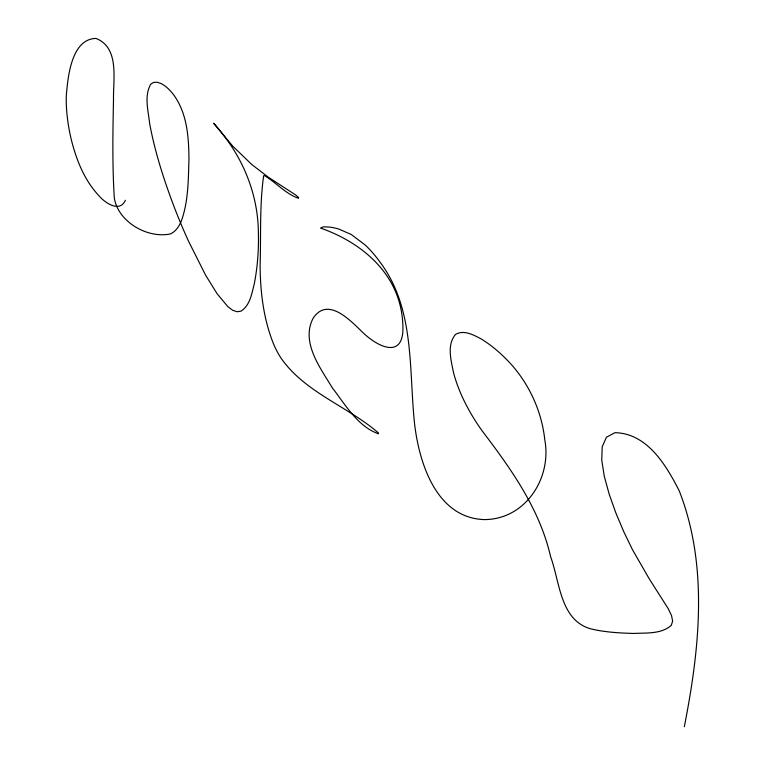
<?xml version="1.0" encoding="UTF-8"?>
<svg xmlns="http://www.w3.org/2000/svg" width="765" height="765" viewBox="0 0 765 765"><rect width="100%" height="100%" fill="white"/><g stroke="black" fill="none" stroke-linecap="round" stroke-linejoin="round"><path stroke-width="1.15" d="M684.312 726.75C699.526 649.37 708.629 566.32 679.31 491.025C666.344 465.426 647.333 433.373 615.003 432.674L606.406 437.255L602.227 446.75L601.739 460.1L604.283 476.289L609.227 494.333L615.968 513.239L623.905 532.01L632.435 549.614L649.198 578.77L668.227 608.663L671.507 615.509L672.645 621.027L671.297 625.359C661.285 634.242 646.473 632.751 633.984 633.449C619.468 633.066 604.828 632.225 590.666 628.83C560.037 620.09 559.846 581.716 550.666 556.901C539.727 508.888 510.838 468.572 481.568 430.093C469.328 412.679 459.153 393.621 453.597 372.985C451.187 360.64 446.521 345.139 455.51 334.41C463.829 329.533 473.401 334.879 480.956 338.809C493.167 346.239 503.848 355.916 513.219 366.655C530.652 387.224 541.907 412.966 544.785 439.799C551.976 478.202 525.268 519.674 484.14 519.588C436.117 517.886 418.847 462.395 414.467 422.796C408.816 368.596 414.831 308.534 380.167 262.328A107.234 55.998 73.7 0 0 365.23 245.03L351.269 234.501L338.828 229.06A154.205 79.694 72.8 0 0 328.424 226.976L323.394 226.851L320.459 228.037C354.205 239.808 386.545 263.303 398.192 298.656A50.93 27.32 74 0 1 402.696 322.62C405.928 361.185 377.413 347.731 360.449 330.193C348.649 318.776 327.248 297.04 313.162 318.154C300.607 342.194 320.305 367.755 332.306 387.836C345.321 404.609 357.58 426.382 378.436 433.793L378.484 432.971C347.798 406.416 305.589 392.789 281.386 358.651A53.55 26.555 74.2 0 1 273.478 343.781C263.504 318.919 260.243 291.886 260.119 265.264C261.047 235.572 259.488 205.001 263.657 175.759L264.566 175.625C276.155 182.586 285.431 193.717 298.417 198.278L298.666 197.494L295.586 194.903L268.553 177.384L251.943 164.657L232.856 146.268L213.598 123.261L215.147 124.819A199.713 89.754 75.3 0 1 224.202 136.094C245.316 163.461 257.939 197.217 258.369 231.91C258.876 249.17 257.614 266.497 254.363 283.471C251.819 293.205 250.222 305.264 241.032 311.126L237.131 311.747L232.761 310.313L227.932 306.708L217.193 293.865L205.651 275.266L188.391 240.918A388.601 208.912 79.7 0 1 173.014 203.92C163.261 177.786 154.74 151.078 149.663 123.605C148.305 110.782 143.906 96.017 150.81 84.121L153.593 82.4L157.035 82.218L160.956 83.49A60.932 27.483 77.7 0 1 173.684 94.889C187.243 113.45 188.802 137.451 188.955 159.656C188.286 180.062 188.381 201.09 181.506 220.569A68.295 30.256 77.3 0 1 170.442 233.908C147.597 238.776 118.288 222.146 114.32 198.097C112.235 165.336 112.818 132.402 113.507 99.593C113.038 79.455 119.761 47.65 95.931 38.413C71.145 39.025 67.798 77.667 66.268 96.074A78.47 33.058 77.9 0 0 67.683 120.258A79.474 33.497 77.9 0 0 72.312 143.59C77.37 162.276 85.116 180.808 98.417 195.171C104.365 202.457 119.541 213.311 125.403 200.287"/></g></svg>
